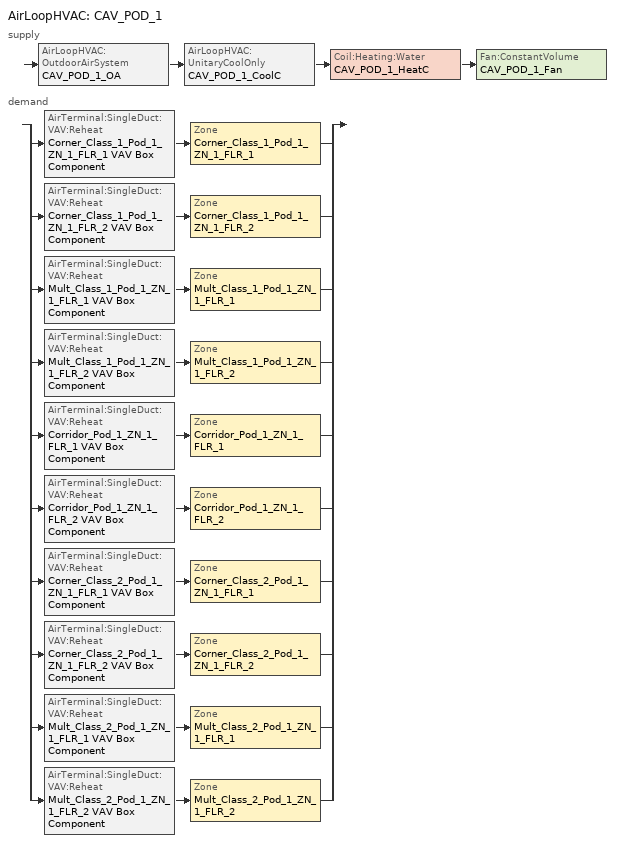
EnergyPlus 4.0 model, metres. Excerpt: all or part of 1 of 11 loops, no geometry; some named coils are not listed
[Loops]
AirLoopHVAC 'CAV_POD_1'
 supply: AirLoopHVAC:OutdoorAirSystem 'CAV_POD_1_OA' > AirLoopHVAC:UnitaryCoolOnly 'CAV_POD_1_CoolC' > Coil:Heating:Water 'CAV_POD_1_HeatC' > Fan:ConstantVolume 'CAV_POD_1_Fan'
 demand: split
  | AirTerminal:SingleDuct:VAV:Reheat 'Corner_Class_1_Pod_1_ZN_1_FLR_1 VAV Box Component' > Zone 'Corner_Class_1_Pod_1_ZN_1_FLR_1'
  | AirTerminal:SingleDuct:VAV:Reheat 'Corner_Class_1_Pod_1_ZN_1_FLR_2 VAV Box Component' > Zone 'Corner_Class_1_Pod_1_ZN_1_FLR_2'
  | AirTerminal:SingleDuct:VAV:Reheat 'Mult_Class_1_Pod_1_ZN_1_FLR_1 VAV Box Component' > Zone 'Mult_Class_1_Pod_1_ZN_1_FLR_1'
  | AirTerminal:SingleDuct:VAV:Reheat 'Mult_Class_1_Pod_1_ZN_1_FLR_2 VAV Box Component' > Zone 'Mult_Class_1_Pod_1_ZN_1_FLR_2'
  | AirTerminal:SingleDuct:VAV:Reheat 'Corridor_Pod_1_ZN_1_FLR_1 VAV Box Component' > Zone 'Corridor_Pod_1_ZN_1_FLR_1'
  | AirTerminal:SingleDuct:VAV:Reheat 'Corridor_Pod_1_ZN_1_FLR_2 VAV Box Component' > Zone 'Corridor_Pod_1_ZN_1_FLR_2'
  | AirTerminal:SingleDuct:VAV:Reheat 'Corner_Class_2_Pod_1_ZN_1_FLR_1 VAV Box Component' > Zone 'Corner_Class_2_Pod_1_ZN_1_FLR_1'
  | AirTerminal:SingleDuct:VAV:Reheat 'Corner_Class_2_Pod_1_ZN_1_FLR_2 VAV Box Component' > Zone 'Corner_Class_2_Pod_1_ZN_1_FLR_2'
  | AirTerminal:SingleDuct:VAV:Reheat 'Mult_Class_2_Pod_1_ZN_1_FLR_1 VAV Box Component' > Zone 'Mult_Class_2_Pod_1_ZN_1_FLR_1'
  | AirTerminal:SingleDuct:VAV:Reheat 'Mult_Class_2_Pod_1_ZN_1_FLR_2 VAV Box Component' > Zone 'Mult_Class_2_Pod_1_ZN_1_FLR_2'
[Fan:ConstantVolume]
CAV_POD_1_Fan: Availablility Schedule=HVACOperationSchd; Fan Efficiency=0.6006; Pressure Rise=1017.592; Maximum Flow Rate=AUTOSIZE; Motor Efficiency=0.924; Motor In Airstream Fraction=1
[Coil:Cooling:DX:SingleSpeed]
CAV_POD_1_CoolC DXCoil: Availablility Schedule=ALWAYS_ON; Rated Total Cooling Capacity {W}=AUTOSIZE; Rated Sensible Heat Ratio=AUTOSIZE; Rated COP=3.26783; Rated Air Flow Rate {m3/s}=AUTOSIZE; Total Cooling Capacity Function of Temperature Curve=CoolCStandard10Ton_CapFT; Total Cooling Capacity Function of Flow Fraction Curve Name)=CoolCStandard10Ton_CapFF; Energy Input Ratio Function of Temperature Curve=CoolCStandard10Ton_EIRFT; Energy Input Ratio Function of Flow Fraction Curve=CoolCStandard10Ton_EIRFFF; Part Load Fraction Correlation Curve=CoolCStandard10Ton_PLR
[Coil:Heating:Water]
CAV_POD_1_HeatC: Availablility Schedule=ALWAYS_ON; U-Factor Times Area Value {W/K}=AUTOSIZE; Maximum Water Flow Rate {m3/s}=AUTOSIZE; Coil Peformance input method=UFactorTimesAreaAndDesignWaterFlowRate; Nominal Capacity=AUTOSIZE; Design Inlet Water Temperature=82.2; Design Inlet Air Temperature=16.6; Design Outlet Water Temperature=71.1; Design Outlet Air Temperature=32.2
[AirTerminal:SingleDuct:VAV:Reheat] Availability Schedule=ALWAYS_ON; Maximum Air Flow Rate {m3/s}=AUTOSIZE; Zone Minimum Air Flow Input Method=Constant; Constant Minimum Air Flow Fraction=0.3; Maximum Hot Water or Steam Flow Rate {m3/s}=AUTOSIZE; Minimum Hot Water or Steam Flow Rate {m3/s}=0; Convergence Tolerance=0.001
Name | Reheat Coil
Corner_Class_1_Pod_1_ZN_1_FLR_1 VAV Box Component | Corner_Class_1_Pod_1_ZN_1_FLR_1 VAV Box Reheat Coil
Corner_Class_1_Pod_1_ZN_1_FLR_2 VAV Box Component | Corner_Class_1_Pod_1_ZN_1_FLR_2 VAV Box Reheat Coil
Corner_Class_2_Pod_1_ZN_1_FLR_1 VAV Box Component | Corner_Class_2_Pod_1_ZN_1_FLR_1 VAV Box Reheat Coil
Corner_Class_2_Pod_1_ZN_1_FLR_2 VAV Box Component | Corner_Class_2_Pod_1_ZN_1_FLR_2 VAV Box Reheat Coil
Corridor_Pod_1_ZN_1_FLR_1 VAV Box Component | Corridor_Pod_1_ZN_1_FLR_1 VAV Box Reheat Coil
Corridor_Pod_1_ZN_1_FLR_2 VAV Box Component | Corridor_Pod_1_ZN_1_FLR_2 VAV Box Reheat Coil
Mult_Class_1_Pod_1_ZN_1_FLR_1 VAV Box Component | Mult_Class_1_Pod_1_ZN_1_FLR_1 VAV Box Reheat Coil
Mult_Class_1_Pod_1_ZN_1_FLR_2 VAV Box Component | Mult_Class_1_Pod_1_ZN_1_FLR_2 VAV Box Reheat Coil
Mult_Class_2_Pod_1_ZN_1_FLR_1 VAV Box Component | Mult_Class_2_Pod_1_ZN_1_FLR_1 VAV Box Reheat Coil
Mult_Class_2_Pod_1_ZN_1_FLR_2 VAV Box Component | Mult_Class_2_Pod_1_ZN_1_FLR_2 VAV Box Reheat Coil
[Zone equipment]
Corner_Class_1_Pod_1_ZN_1_FLR_1: Corner_Class_1_Pod_1_ZN_1_FLR_1 VAV Box Component
Corner_Class_1_Pod_1_ZN_1_FLR_2: Corner_Class_1_Pod_1_ZN_1_FLR_2 VAV Box Component
Corner_Class_2_Pod_1_ZN_1_FLR_1: Corner_Class_2_Pod_1_ZN_1_FLR_1 VAV Box Component
Corner_Class_2_Pod_1_ZN_1_FLR_2: Corner_Class_2_Pod_1_ZN_1_FLR_2 VAV Box Component
Corridor_Pod_1_ZN_1_FLR_1: Corridor_Pod_1_ZN_1_FLR_1 VAV Box Component
Corridor_Pod_1_ZN_1_FLR_2: Corridor_Pod_1_ZN_1_FLR_2 VAV Box Component
Mult_Class_1_Pod_1_ZN_1_FLR_1: Mult_Class_1_Pod_1_ZN_1_FLR_1 VAV Box Component
Mult_Class_1_Pod_1_ZN_1_FLR_2: Mult_Class_1_Pod_1_ZN_1_FLR_2 VAV Box Component
Mult_Class_2_Pod_1_ZN_1_FLR_1: Mult_Class_2_Pod_1_ZN_1_FLR_1 VAV Box Component
Mult_Class_2_Pod_1_ZN_1_FLR_2: Mult_Class_2_Pod_1_ZN_1_FLR_2 VAV Box Component
[Sizing:Zone] Zone Cooling Design Supply Air Temperature {C}=12.8; Zone Heating Design Supply Air Temperature {C}=50; Zone Cooling Design Supply Air Humidity Ratio {kg-H20/kg-air}=0.0085; Zone Heating Design Supply Air Humidity Ratio {kg-H20/kg-air}=0.008; Cooling Design Air Flow Method {Flow/Zone | DesignDay | DesignDay}=DesignDay; Heating Design Air Flow Method {Flow/Zone | DesignDay}=DesignDay
Name | Outdoor Air Method | Outside Air Flow per Person {(m3/s)/person} | Outside Air Flow per Zone Floor Area {(m3/s)/m2}
Corner_Class_1_Pod_1_ZN_1_FLR_1; Corner_Class_1_Pod_1_ZN_1_FLR_2; Corner_Class_2_Pod_1_ZN_1_FLR_1; Corner_Class_2_Pod_1_ZN_1_FLR_2; Mult_Class_1_Pod_1_ZN_1_FLR_1; Mult_Class_1_Pod_1_ZN_1_FLR_2; Mult_Class_2_Pod_1_ZN_1_FLR_1; Mult_Class_2_Pod_1_ZN_1_FLR_2 | Flow/Person | 0.008
Corridor_Pod_1_ZN_1_FLR_1; Corridor_Pod_1_ZN_1_FLR_2 | Flow/Area |  | 0.0005
[ZoneControl:Thermostat] Control Type Schedule=Dual Zone Control Type Sched
Name | Zone | Control 1
Corner_Class_1_Pod_1_ZN_1_FLR_1 Thermostat | Corner_Class_1_Pod_1_ZN_1_FLR_1 | Corner_Class_1_Pod_1_ZN_1_FLR_1 DualSPSched
Corner_Class_1_Pod_1_ZN_1_FLR_2 Thermostat | Corner_Class_1_Pod_1_ZN_1_FLR_2 | Corner_Class_1_Pod_1_ZN_1_FLR_2 DualSPSched
Corner_Class_2_Pod_1_ZN_1_FLR_1 Thermostat | Corner_Class_2_Pod_1_ZN_1_FLR_1 | Corner_Class_2_Pod_1_ZN_1_FLR_1 DualSPSched
Corner_Class_2_Pod_1_ZN_1_FLR_2 Thermostat | Corner_Class_2_Pod_1_ZN_1_FLR_2 | Corner_Class_2_Pod_1_ZN_1_FLR_2 DualSPSched
Corridor_Pod_1_ZN_1_FLR_1 Thermostat | Corridor_Pod_1_ZN_1_FLR_1 | Corridor_Pod_1_ZN_1_FLR_1 DualSPSched
Corridor_Pod_1_ZN_1_FLR_2 Thermostat | Corridor_Pod_1_ZN_1_FLR_2 | Corridor_Pod_1_ZN_1_FLR_2 DualSPSched
Mult_Class_1_Pod_1_ZN_1_FLR_1 Thermostat | Mult_Class_1_Pod_1_ZN_1_FLR_1 | Mult_Class_1_Pod_1_ZN_1_FLR_1 DualSPSched
Mult_Class_1_Pod_1_ZN_1_FLR_2 Thermostat | Mult_Class_1_Pod_1_ZN_1_FLR_2 | Mult_Class_1_Pod_1_ZN_1_FLR_2 DualSPSched
Mult_Class_2_Pod_1_ZN_1_FLR_1 Thermostat | Mult_Class_2_Pod_1_ZN_1_FLR_1 | Mult_Class_2_Pod_1_ZN_1_FLR_1 DualSPSched
Mult_Class_2_Pod_1_ZN_1_FLR_2 Thermostat | Mult_Class_2_Pod_1_ZN_1_FLR_2 | Mult_Class_2_Pod_1_ZN_1_FLR_2 DualSPSched
[ThermostatSetpoint:DualSetpoint]
Name | Heating Setpoint Temperature Schedule | Cooling Setpoint Temperature Schedule
Corner_Class_1_Pod_1_ZN_1_FLR_1 DualSPSched; Corner_Class_1_Pod_1_ZN_1_FLR_2 DualSPSched; Corner_Class_2_Pod_1_ZN_1_FLR_1 DualSPSched; Corner_Class_2_Pod_1_ZN_1_FLR_2 DualSPSched; Mult_Class_1_Pod_1_ZN_1_FLR_1 DualSPSched; Mult_Class_1_Pod_1_ZN_1_FLR_2 DualSPSched; Mult_Class_2_Pod_1_ZN_1_FLR_1 DualSPSched; Mult_Class_2_Pod_1_ZN_1_FLR_2 DualSPSched | HTGSETP_SCH | CLGSETP_SCH
Corridor_Pod_1_ZN_1_FLR_1 DualSPSched; Corridor_Pod_1_ZN_1_FLR_2 DualSPSched | HTGSETP_SCH_BathCorrMechKitchen | CLGSETP_SCH_BathCorrMechKitchen
[SetpointManager:SingleZone:Reheat]
SupAirTemp CAV_POD_1: Control Variable=Temperature; Minimum Supply Air Temperature C=10; Maximum Supply Air Temperature C=50; Control Zone=Mult_Class_1_Pod_1_ZN_1_FLR_1; Setpoint Node or NodeList=CAV_POD_1 Supply Equipment Outlet Node
[Sizing:System]
CAV_POD_1: Type Of Load To Size On {Sensible}=Sensible; Design Outdoor Air Flow Rate {m3/s}=AUTOSIZE; Minimum System Air Flow Ratio=1; Preheat Design Temperature {C}=7; Preheat Design Humidity Ratio {kg-H2O/kg-air}=0.008; Precool Design Temperature {C}=12.8; Precool Design Humidity Ratio {kg-H2O/kg-air}=0.008; Central Cooling Design Supply Air Temperature {C}=12.8; Central Heating Design Supply Air Temperature {C}=16.7; Sizing Option {Coincident | NonCoincident}=NonCoincident; 100% Outdoor Air in Cooling {Yes | No}=No; 100% Outdoor Air in Heating {Yes | No}=No; Central Cooling Design Supply Air Humidity Ratio {kg-H2O/kg-air}=0.0085; Central Heating Design Supply Air Humidity Ratio {kg-H2O/kg-air}=0.008; Cooling Design Air Flow Method=DesignDay; Heating Design Air Flow Method=DesignDay
[Controller:OutdoorAir]
CAV_POD_1_OA_Controller: Minimum Outdoor Air Flow Rate {m3/s}=AUTOSIZE; Maximum Outdoor Air Flow Rate {m3/s}=AUTOSIZE; Economizer Control Type=DifferentialDryBulb; Economizer Control Action Type=ModulateFlow; Economizer Maximum Limit Dry-Bulb Temperature {C}=28; Economizer Maximum Limit Enthalpy {J/kg}=64000; Economizer Minimum Limit Dry-Bulb Temperature {C}=-100; Lockout Type=NoLockout; Minimum Limit Type=FixedMinimum; Minimum Outdoor Air Schedule=MinOA_Sched
[Controller:WaterCoil]
CAV_POD_1_HeatC_Controller: Control Variable {Temperature | HumidityRatio | TemperatureAndHumidityRatio | Flow}=Temperature; Action {Normal | Reverse}=Normal; Actuator Variable {FLOW}=Flow; Controller Convergence Tolerance {delta C} [Delta temp from setpoint]=0.0001; Maximum Actuated Flow {m3/s}=AUTOSIZE; Minimum Actuated Flow {m3/s}=0
[AirLoopHVAC]
CAV_POD_1: Design Supply Air Flow Rate {m3/s}=AUTOSIZE
[AirLoopHVAC:UnitaryCoolOnly]
CAV_POD_1_CoolC: Availablility Schedule=ALWAYS_ON; Cooling Coil=CAV_POD_1_CoolC DXCoil
[SetpointManager:MixedAir]
Name | Control Variable {Temperature} | Setpoint Node or NodeList | Control Variable
CAV_POD_1_CoolC SAT Manager | Temperature | CAV_POD_1_CoolC-CAV_POD_1_HeatCNode
CAV_POD_1_HeatC SAT Manager | Temperature | CAV_POD_1_HeatC-CAV_POD_1_FanNode
CAV_POD_1_OAMixed Air Temp Manager |  | CAV_POD_1_OA-CAV_POD_1_CoolCNode | Temperature
[Schedule:Compact]
ALWAYS_ON: Through: 12/31, For: AllDays, Until: 24:00, 1
CLGSETP_SCH: Temperature, Through: 6/30, For: SummerDesignDay, Until: 24:00, 24, For: WeekEnds Holidays WinterDesignDay, Until: 24:00, 27, For: AllOtherDays, Until: 06:00, 27, Until: 21:00, 24, Until: 24:00, 27, Through: 9/1, For: SummerDesignDay, Until: 24:00, 24, For: WeekEnds Holidays WinterDesignDay, Until: 24:00, 27, For: AllOtherDays, Until: 07:00, 27, Until: 18:00, 24, Until: 24:00, 27, Through: 12/31, For: SummerDesignDay, Until: 24:00, 24, For: WeekEnds Holidays WinterDesignDay, Until: 24:00, 27, For: AllOtherDays, Until: 06:00, 27, Until: 21:00, 24, Until: 24:00, 27
CLGSETP_SCH_BathCorrMechKitchen: Temperature, Through: 12/31, For: SummerDesignDay, Until: 06:00, 27, Until: 21:00, 24, Until: 24:00, 27, For: AllOtherDays, Until: 24:00, 27
HTGSETP_SCH: Temperature, Through: 6/30, For: WinterDesignDay, Until: 24:00, 21, For: WeekEnds Holidays SummerDesignDay, Until: 24:00, 16, For: AllOtherDays, Until: 06:00, 16, Until: 21:00, 21, Until: 24:00, 16, Through: 9/1, For: WinterDesignDay, Until: 24:00, 21, For: WeekEnds Holidays SummerDesignDay, Until: 24:00, 16, For: AllOtherDays, Until: 07:00, 16, Until: 18:00, 21, Until: 24:00, 16, Through: 12/31, For: WinterDesignDay, Until: 24:00, 21, For: WeekEnds Holidays SummerDesignDay, Until: 24:00, 16, For: AllOtherDays, Until: 06:00, 16, Until: 21:00, 21, Until: 24:00, 16
HTGSETP_SCH_BathCorrMechKitchen: Temperature, Through: 12/31, For: WinterDesignDay, Until: 06:00, 16, Until: 21:00, 21, Until: 24:00, 16, For: AllOtherDays, Until: 24:00, 16
HVACOperationSchd; MinOA_Sched: Through: 12/31, For: Weekdays SummerDesignDay, Until: 06:00, 0, Until: 21:00, 1, Until: 24:00, 0, For: AllOtherDays, Until: 24:00, 0
Dual Zone Control Type Sched: Through: 12/31, For: AllDays, Until: 24:00, 4
[Curve:Biquadratic] Minimum Value of x=17; Maximum Value of x=22; Minimum Value of y=13; Maximum Value of y=46
Name | Coefficient1 Constant | Coefficient2 x | Coefficient3 x**2 | Coefficient4 y | Coefficient5 y**2 | Coefficient6 x*y
CoolCStandard10Ton_CapFT | 0.42415 | 0.04426 | -0.00042 | 0.00333 | -0.00008 | -0.00021
CoolCStandard10Ton_EIRFT | 1.23649 | -0.02431 | 0.00057 | -0.01434 | 0.00063 | -0.00038
[Curve:Quadratic]
Name | Coefficient1 Constant | Coefficient2 x | Coefficient3 x**2 | Minimum Value of x | Maximum Value of x
CoolCStandard10Ton_CapFF | 0.77136 | 0.34053 | -0.11088 | 0.75918 | 1.13877
CoolCStandard10Ton_EIRFFF | 1.2055 | -0.32953 | 0.12308 | 0.75918 | 1.13877
CoolCStandard10Ton_PLR | 0.771 | 0.229 | 0 | 0 | 1
